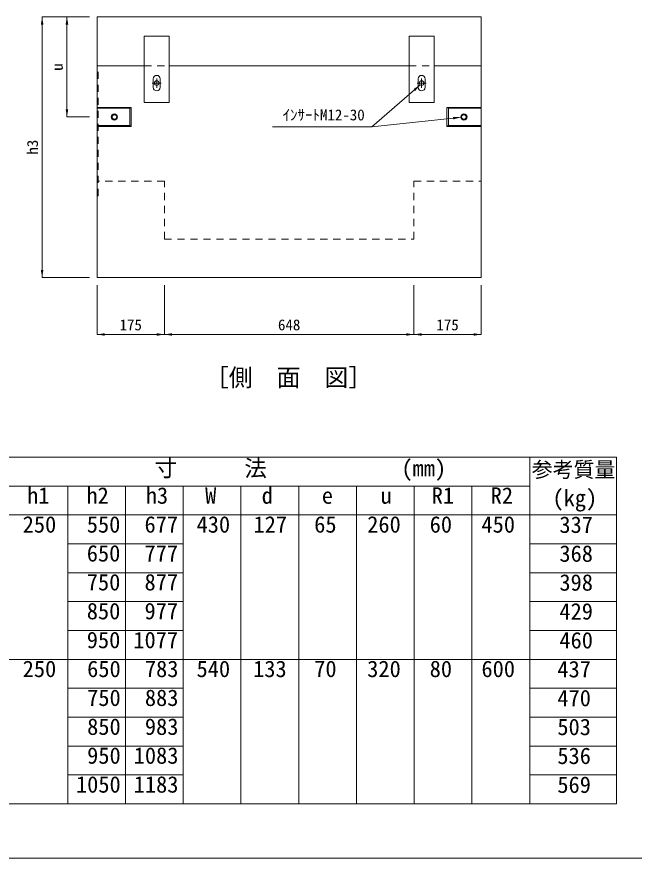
# Model space of a CAD drawing. Units: millimetres at full size. Extents: x 50430 to 75195, y 72432 to 91573.
# Drawn here: x 62105 to 63709, y 84684 to 86868 of the extents above; entities that cross this region are included whole.
import ezdxf
from ezdxf.enums import TextEntityAlignment as Align

# ---------------------------------------------------------------- set-up
doc = ezdxf.new("R2010")
doc.units = ezdxf.units.MM
doc.header["$LTSCALE"] = 25
doc.linetypes.add('USER1', pattern=[1.35, 0.75, -0.6])
doc.linetypes.add('USER2', pattern=[28.575, 19.05, -3.175, 3.175, -3.175])
for name, color, linetype, lineweight in [('0_2', 7, 'Continuous', 20), ('V-NASSTD', 7, 'Continuous', 20), ('寸法線', 7, 'Continuous', 9), ('本体', 2, 'Continuous', 9), ('枠', 5, 'Continuous', 20), ('ｲﾝｻｰﾄ', 3, 'USER1', 5), ('ｸﾞﾚｰﾁﾝｸﾞ', 7, 'Continuous', 5)]:
    doc.layers.add(name, color=color, linetype=linetype, lineweight=lineweight)
doc.styles.add('ＭＳ ゴシック', font='')
doc.styles.get('ＭＳ ゴシック').set_extended_font_data('MS Gothic')

# ---------------------------------------------------------------- blocks, each defined once
blk = doc.blocks.new('filled_arrow')
at = {"color": 0, "linetype": 'Continuous', "lineweight": -2}
blk.add_solid([(7.5, 1.25), (0, 0), (7.5, -1.25)], dxfattribs=at)

msp = doc.modelspace()

# ---------------------------------------------------------------- linework, layer by layer
at = {"layer": 'V-NASSTD'}
for p, q in [((61337.33, 85724.65), (63662.33, 85724.65)), ((63437.33, 85724.65), (63437.33, 84824.65)), ((63662.33, 85724.65), (63662.33, 84824.65)), ((61787.33, 85649.65), (63437.33, 85649.65)), ((62237.33, 85649.65), (62237.33, 84824.65)), ((62387.33, 85649.65), (62387.33, 84824.65)), ((62537.33, 85649.65), (62537.33, 84824.65)), ((62687.33, 85649.65), (62687.33, 84824.65)), ((62837.33, 85649.65), (62837.33, 84824.65)), ((62987.33, 85649.65), (62987.33, 84824.65)), ((63137.33, 85649.65), (63137.33, 84824.65)), ((63287.33, 85649.65), (63287.33, 84824.65)), ((61337.33, 85574.65), (63662.33, 85574.65)), ((62237.33, 85499.65), (62537.33, 85499.65)), ((63437.33, 85499.65), (63662.33, 85499.65)), ((62237.33, 85424.65), (62537.33, 85424.65)), ((63437.33, 85424.65), (63662.33, 85424.65)), ((62237.33, 85349.65), (62537.33, 85349.65)), ((63437.33, 85349.65), (63662.33, 85349.65)), ((62237.33, 85274.65), (62537.33, 85274.65)), ((63437.33, 85274.65), (63662.33, 85274.65)), ((61337.33, 85199.65), (63662.33, 85199.65)), ((62237.33, 85124.65), (62537.33, 85124.65)), ((63437.33, 85124.65), (63662.33, 85124.65)), ((62237.33, 85049.65), (62537.33, 85049.65)), ((63437.33, 85049.65), (63662.33, 85049.65)), ((62237.33, 84974.65), (62537.33, 84974.65)), ((63437.33, 84974.65), (63662.33, 84974.65)), ((62237.33, 84899.65), (62537.33, 84899.65)), ((63437.33, 84899.65), (63662.33, 84899.65)), ((61337.33, 84824.65), (63662.33, 84824.65))]:
    msp.add_line(p, q, dxfattribs=at)
at = {"layer": '寸法線'}
for p, q in [((62170.74, 86867.67), (62170.74, 86190.67)), ((62293.44, 86867.67), (62170.74, 86867.67)), ((62235.24, 86867.67), (62235.24, 86607.67)), ((62293.44, 86867.67), (62235.24, 86867.67)), ((62293.44, 86607.67), (62235.24, 86607.67)), ((62293.44, 86190.67), (62170.74, 86190.67)), ((62313.44, 86170.67), (62313.44, 86043.04)), ((62488.44, 86170.67), (62488.44, 86043.04)), ((62488.44, 86170.67), (62488.44, 86043.04)), ((63136.44, 86170.67), (63136.44, 86043.04)), ((63136.44, 86170.67), (63136.44, 86043.04)), ((63311.44, 86170.67), (63311.44, 86043.04)), ((62313.44, 86043.04), (62488.44, 86043.04)), ((62488.44, 86043.04), (63136.44, 86043.04)), ((63136.44, 86043.04), (63311.44, 86043.04))]:
    msp.add_line(p, q, dxfattribs=at)
at = {"layer": '寸法線', "linetype": 'USER2'}
for p, q in [((62456.87, 86695.67), (62480.07, 86695.67)), ((62468.44, 86707.47), (62468.44, 86683.39)), ((63144.86, 86695.67), (63168.07, 86695.67)), ((63156.44, 86707.47), (63156.44, 86683.39))]:
    msp.add_line(p, q, dxfattribs=at)
at = {"layer": '寸法線'}
for points in [[(63152.85, 86690.86), (63137.75, 86677.75), (63027.28, 86581.85), (62769.6, 86581.85)], [(63258.49, 86606.81), (63238.6, 86604.66), (63027.28, 86581.85), (62769.6, 86581.85)]]:
    msp.add_lwpolyline(points, dxfattribs=at)
at = {"layer": '本体', "lineweight": 20}
for p, q in [((62313.44, 86740.67), (62313.44, 86190.67)), ((62313.44, 86740.67), (62435.94, 86740.67)), ((62500.94, 86740.67), (63123.94, 86740.67)), ((63188.94, 86740.67), (63311.44, 86740.67)), ((63311.44, 86740.67), (63311.44, 86190.67)), ((63311.44, 86190.67), (62313.44, 86190.67))]:
    msp.add_line(p, q, dxfattribs=at)
at = {"layer": '本体', "color": 4, "linetype": 'USER1', "lineweight": 5}
for p, q in [((62316.44, 86402.67), (62316.44, 86740.67)), ((62313.44, 86402.67), (62316.44, 86402.67))]:
    msp.add_line(p, q, dxfattribs=at)
at = {"layer": '本体', "linetype": 'USER1', "lineweight": 20}
for p, q in [((62435.94, 86740.67), (62500.94, 86740.67)), ((63123.94, 86740.67), (63188.94, 86740.67))]:
    msp.add_line(p, q, dxfattribs=at)
at = {"layer": '本体', "color": 4, "lineweight": 5}
for p, q in [((62313.44, 86632.17), (62402.44, 86632.17)), ((62313.44, 86630.17), (62398.44, 86630.17)), ((62398.44, 86630.17), (62402.44, 86632.17)), ((62398.44, 86630.17), (62398.44, 86585.17)), ((62402.44, 86632.17), (62402.44, 86583.17)), ((63311.44, 86632.17), (63222.44, 86632.17)), ((63226.44, 86630.17), (63222.44, 86632.17)), ((63222.44, 86632.17), (63222.44, 86583.17)), ((63311.44, 86630.17), (63226.44, 86630.17)), ((63226.44, 86630.17), (63226.44, 86585.17)), ((62398.44, 86585.17), (62313.44, 86585.17)), ((62402.44, 86583.17), (62313.44, 86583.17)), ((62398.44, 86585.17), (62402.44, 86583.17)), ((63226.44, 86585.17), (63222.44, 86583.17)), ((63222.44, 86583.17), (63311.44, 86583.17)), ((63226.44, 86585.17), (63311.44, 86585.17))]:
    msp.add_line(p, q, dxfattribs=at)
at = {"layer": '本体', "linetype": 'USER1'}
for p, q in [((62488.44, 86440.67), (62313.44, 86440.67)), ((62488.44, 86290.66), (62488.44, 86440.67)), ((63136.44, 86290.66), (63136.44, 86440.67)), ((63136.44, 86440.67), (63311.44, 86440.67)), ((62488.44, 86290.66), (63136.44, 86290.66))]:
    msp.add_line(p, q, dxfattribs=at)
at = {"layer": '枠'}
msp.add_line((60012.44, 84683.51), (65612.44, 84683.51), dxfattribs=at)
at = {"layer": 'ｲﾝｻｰﾄ', "linetype": 'Continuous'}
for centre, radius in [((62468.44, 86695.67), 6), ((63156.44, 86695.67), 6), ((62358.44, 86607.67), 8), ((62358.44, 86607.67), 6), ((63266.44, 86607.67), 8), ((63266.44, 86607.67), 6)]:
    msp.add_circle(centre, radius, dxfattribs=at)
at = {"layer": 'ｸﾞﾚｰﾁﾝｸﾞ', "lineweight": 20}
for p, q in [((62313.44, 86867.67), (63311.44, 86867.67)), ((62313.44, 86867.67), (62313.44, 86740.67)), ((63311.44, 86867.67), (63311.44, 86740.67))]:
    msp.add_line(p, q, dxfattribs=at)
at = {"layer": 'ｸﾞﾚｰﾁﾝｸﾞ', "lineweight": 9}
for p, q in [((62435.94, 86645.67), (62435.94, 86817.66)), ((62435.94, 86817.66), (62500.94, 86817.66)), ((62500.94, 86645.67), (62500.94, 86817.66)), ((63123.94, 86645.67), (63123.94, 86817.66)), ((63123.94, 86817.66), (63188.94, 86817.66)), ((63188.94, 86645.67), (63188.94, 86817.66)), ((62459.44, 86706.67), (62459.44, 86684.67)), ((62477.44, 86706.67), (62477.44, 86684.67)), ((63147.44, 86706.67), (63147.44, 86684.67)), ((63165.44, 86706.67), (63165.44, 86684.67)), ((62435.94, 86645.67), (62500.94, 86645.67)), ((63123.94, 86645.67), (63188.94, 86645.67))]:
    msp.add_line(p, q, dxfattribs=at)
for centre, start, end in [((62468.44, 86706.67), 0, 180), ((63156.44, 86706.67), 0, 180), ((62468.44, 86684.67), 180, 0), ((63156.44, 86684.67), 180, 0)]:
    msp.add_arc(centre, 9, start, end, dxfattribs=at)

# ---------------------------------------------------------------- block references
at = {"layer": '寸法線', "xscale": 2.67, "yscale": 2.67}
for p, rotation in [((62170.74, 86867.67), 270), ((62235.24, 86867.67), 270), ((63152.85, 86690.86), 221), ((62235.24, 86607.67), 90), ((63258.49, 86606.81), 186.2), ((62170.74, 86190.67), 90), ((62488.44, 86043.04), 180), ((63136.44, 86043.04), 180), ((63311.44, 86043.04), 180)]:
    msp.add_blockref('filled_arrow', p, dxfattribs=dict(at, rotation=rotation))
for p in [(62313.44, 86043.04), (62488.44, 86043.04), (63136.44, 86043.04)]:
    msp.add_blockref('filled_arrow', p, dxfattribs=at)

# ---------------------------------------------------------------- texts
at = {"layer": '0_2', "style": 'ＭＳ ゴシック'}
msp.add_text('ｲﾝｻｰﾄM12-30', height=28.48, dxfattribs=at).set_placement((62902.08, 86613.08), align=Align.MIDDLE_CENTER)
msp.add_text('［側\u3000面\u3000図］', height=45.57, dxfattribs=at).set_placement((62593.29, 85894.83), align=Align.BOTTOM_LEFT)
for s, height, p in [('寸\u3000\u3000\u3000法\u3000\u3000\u3000\u3000\u3000\u3000(mm)', 42.72, (62841.6, 85717.08)), ('参考質量', 39.88, (63551.14, 85712.38)), ('h1', 42.72, (62160.69, 85646.32)), ('h2', 42.72, (62314.83, 85646.32)), ('h3', 42.72, (62468.98, 85646.32)), ('d', 42.72, (62755.52, 85646.32)), ('R1', 42.72, (63211.82, 85646.32)), ('R2', 42.72, (63364.97, 85646.32)), ('(kg)', 42.72, (63554.51, 85640.01)), ('e', 42.72, (62911.73, 85646.32)), ('u', 42.72, (63064.94, 85646.32))]:
    msp.add_text(s, height=height, dxfattribs=at).set_placement(p, align=Align.TOP_CENTER)
for s, p in [('W', (62623.23, 85646.32)), ('250', (62207.47, 85571.32)), ('550', (62373.97, 85571.32)), ('677', (62523.97, 85571.32)), ('430', (62659.15, 85571.32)), ('127', (62807.02, 85571.32)), ('65', (62935.66, 85571.32)), ('260', (63102.38, 85571.32)), ('60', (63235.6, 85571.32)), ('450', (63399.15, 85571.32)), ('337', (63601.61, 85570.63)), ('650', (62373.97, 85496.32)), ('777', (62523.97, 85496.32)), ('368', (63601.61, 85495.63)), ('750', (62373.97, 85421.32)), ('877', (62523.97, 85421.32)), ('398', (63601.61, 85420.63)), ('850', (62373.97, 85346.32)), ('977', (62523.97, 85346.32)), ('429', (63601.61, 85345.63)), ('950', (62373.97, 85271.32)), ('1077', (62523.97, 85271.32)), ('460', (63601.61, 85270.63)), ('250', (62207.47, 85196.32)), ('650', (62374.9, 85196.32)), ('783', (62524.9, 85196.32)), ('540', (62659.15, 85196.32)), ('133', (62805.94, 85196.32)), ('70', (62935.66, 85196.32)), ('320', (63102.38, 85196.32)), ('80', (63235.6, 85196.32)), ('600', (63399.15, 85196.32)), ('437', (63596.34, 85195.63)), ('750', (62374.9, 85121.32)), ('883', (62524.9, 85121.32)), ('470', (63596.34, 85120.63)), ('850', (62374.9, 85046.32)), ('983', (62524.9, 85046.32)), ('503', (63596.34, 85045.63)), ('950', (62374.9, 84971.32)), ('1083', (62524.9, 84971.32)), ('536', (63596.34, 84970.63)), ('1050', (62374.9, 84896.32)), ('1183', (62524.9, 84896.32)), ('569', (63596.34, 84895.63))]:
    msp.add_text(s, height=42.72, dxfattribs=at).set_placement(p, align=Align.TOP_RIGHT)
at = {"layer": '寸法線', "style": 'ＭＳ ゴシック'}
for s, p in [('u', (62210.24, 86737.67)), ('h3', (62145.74, 86529.17))]:
    msp.add_text(s, height=28.48, rotation=90, dxfattribs=at).set_placement(p, align=Align.MIDDLE_CENTER)
for s, p in [('175', (62400.94, 86068.04)), ('648', (62812.44, 86068.04)), ('175', (63223.94, 86068.04))]:
    msp.add_text(s, height=28.48, dxfattribs=at).set_placement(p, align=Align.MIDDLE_CENTER)

doc.saveas('drawing.dxf')
